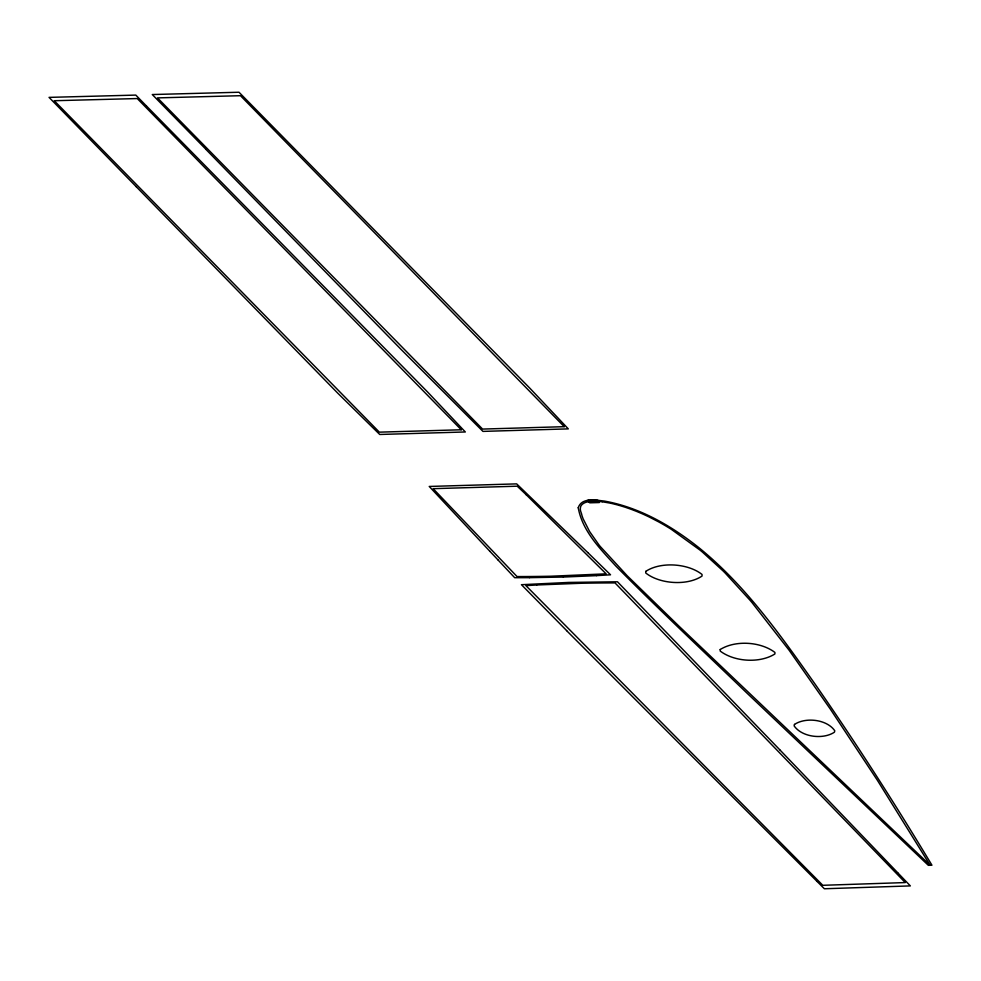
<?xml version="1.0" encoding="UTF-8"?>
<svg xmlns="http://www.w3.org/2000/svg" width="981" height="981" viewBox="0 0 981 981"><rect width="100%" height="100%" fill="white"/><g stroke="black" fill="none" stroke-linecap="round" stroke-linejoin="round"><path stroke-width="1.47" d="M205.74 149.21L400.469 348.807L482.946 431.395L568.293 428.881L529.912 388.268L239.008 92.239L152.288 94.544L205.826 149.21M602.322 501.794L609.385 502.983A43.311 18.713 17.9 0 1 613.186 503.829L616.828 504.749A39.583 17.106 17.9 0 1 619.894 505.607L623.83 506.809A36.714 15.868 17.9 0 1 625.633 507.385L630.084 508.931A40.135 17.339 17.9 0 1 632.095 509.666L635.578 511.015A49.872 21.545 17.9 0 1 637.748 511.886L641.464 513.455A61.19 26.438 17.9 0 1 643.757 514.473L646.884 515.908A74.875 32.348 17.9 0 1 649.275 517.048L658.325 521.708A71.883 31.061 17.9 0 1 660.851 523.106L663.401 524.553A63.287 27.345 17.9 0 1 665.976 526.061L668.564 527.619A49.724 21.484 17.9 0 1 671.151 529.225L699.943 550.047A90.154 38.958 17.9 0 1 702.543 552.205L722.948 570.819A217.034 93.771 17.9 0 1 725.425 573.309L749.729 599.906A250.02 108.033 17.9 0 1 752.12 602.726L789.165 650.293L830.367 709.153L877.455 780.385L930.172 865.279L679.392 626.552L627.202 575.761L600.188 546.417A133.514 57.683 17.9 0 1 598.778 544.651L589.581 531.506L583.18 518.937A97.156 41.975 17.9 0 1 582.714 517.698L582.15 516.092A45.298 19.571 17.9 0 1 581.807 514.927L581.635 514.179A35.978 15.549 17.9 0 0 581.292 513.051L580.887 511.935A37.854 16.358 17.9 0 1 580.384 509.85A29.81 12.876 17.9 0 1 580.335 508.575L580.372 508.281A63.777 27.554 17.9 0 1 580.494 507.41L580.691 506.588A19.939 8.621 17.9 0 1 581.157 505.607L581.488 505.166A34.887 15.071 17.9 0 1 582.456 504.185A25.432 10.987 17.9 0 1 587.987 501.757L588.404 501.708A34.507 14.911 17.9 0 1 593.309 501.242L593.664 501.23A26.941 11.637 17.9 0 1 596.939 501.303L602.113 501.769M566.552 630.587L817.075 881.441M898.302 873.348L910.331 885.904L824.383 888.761L817.075 881.441M566.662 630.611L521.438 584.701L568.649 582.432L617.466 581.782L780.287 750.306M596.509 575.639L610.525 574.792L587.778 552.561M596.485 575.639L563.401 577.049M563.376 577.049L529.519 577.662M529.495 577.662L514.694 577.711L497.772 559.71M526.245 494.743L517.245 486.196L433.148 488.673L517.036 576.558A1100.621 475.564 17.9 0 0 551.089 576.215L606.135 573.848L525.926 494.449M587.754 552.561L516.668 483.878L429.237 486.453L489.813 551.236M136.187 186.648L49.05 97.377L135.807 95.096L146.451 105.997M136.187 186.648L337.771 393.185L379.733 434.473L465.325 431.971L427.618 392.02L146.463 105.997M497.796 559.71L489.801 551.236M780.275 750.306L898.302 873.348M645.756 571.396L645.743 572.99C659.686 584.087 687.166 586.037 702.04 576.068L702.04 574.461C688.098 563.364 660.618 561.414 645.756 571.396M578.238 507.729C582.371 531.187 600.446 549.164 615.921 566.123C658.496 609.201 702.764 650.575 746.394 692.574L928.345 865.328L931.95 865.217C895.101 803.868 856.376 743.647 815.591 684.836C780.986 635.86 745.891 585.816 698.95 547.717C671.347 525.73 639.489 507.336 604.37 501.07C595.933 500.151 581.635 497.232 578.238 507.729M720.213 649.52L720.189 651.053C734.438 661.881 759.699 663.512 774.904 653.971L774.929 652.439C760.68 641.611 735.407 639.98 720.213 649.52M794.487 724.432L794.107 725.854C801.918 737.258 823.12 739.735 834.414 732.206L834.794 730.784C826.995 719.38 805.781 716.903 794.487 724.432M588.22 500.408L586.994 500.592L589.802 502.812L599.366 502.542L597.846 500.298L588.22 500.408M536.73 584.983L525.914 585.632L822.789 885.303L905.267 882.569L615.013 582.922A1100.621 475.564 17.9 0 0 580.96 583.278L536.73 584.983M564.222 426.674L482.566 429.077L157.5 97.892L240.468 95.697L564.222 426.674M461.254 429.764L379.353 432.155L54.249 100.724L137.266 98.554L461.254 429.764"/></g></svg>
